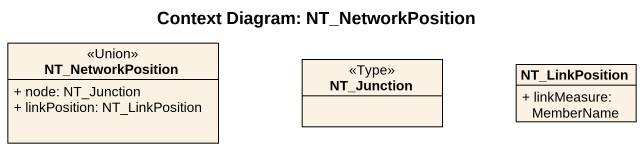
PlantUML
@startuml
title Context Diagram: NT_NetworkPosition
hide circle
hide empty members
skinparam classAttributeIconSize 0
class NT_NetworkPosition <<Union>> {
  + node: NT_Junction
  + linkPosition: NT_LinkPosition
}
class NT_Junction <<Type>>
class NT_LinkPosition {
  + linkMeasure: MemberName
}
@enduml
